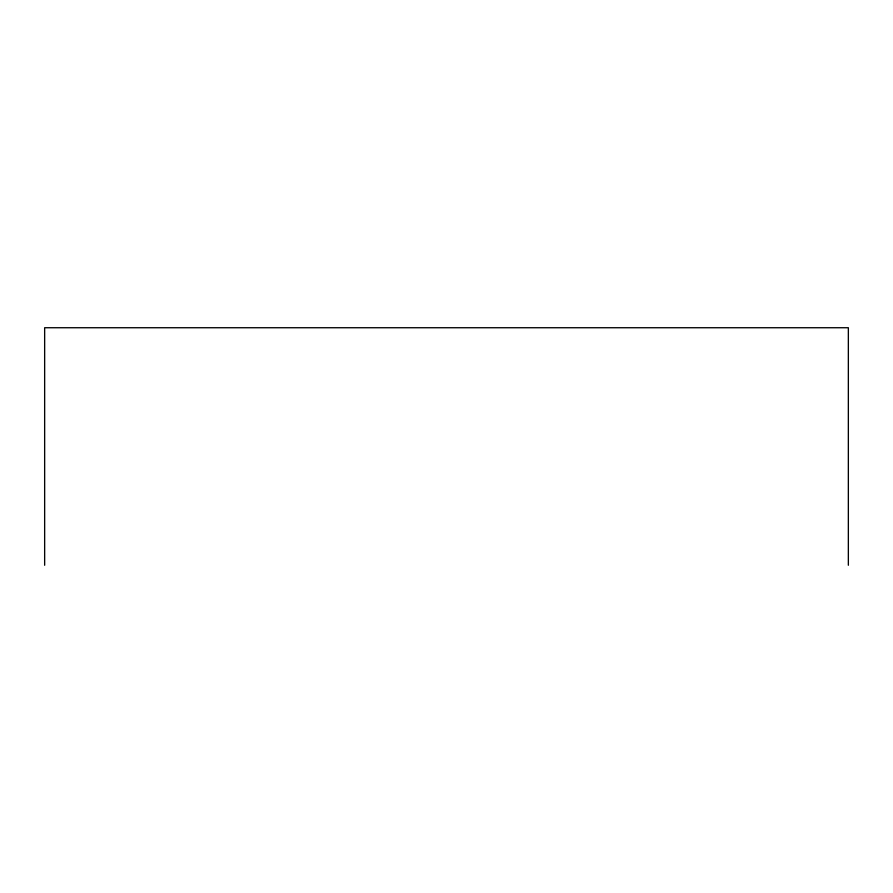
<?xml version="1.0" encoding="UTF-8"?>
<svg xmlns="http://www.w3.org/2000/svg" width="893" height="893" viewBox="0 0 893 893"><rect width="100%" height="100%" fill="white"/><g stroke="black" fill="none" stroke-linecap="round" stroke-linejoin="round"><path stroke-width="1.34" d="M848.35 565.269L848.35 327.731L44.65 327.731L44.65 565.269"/></g></svg>
